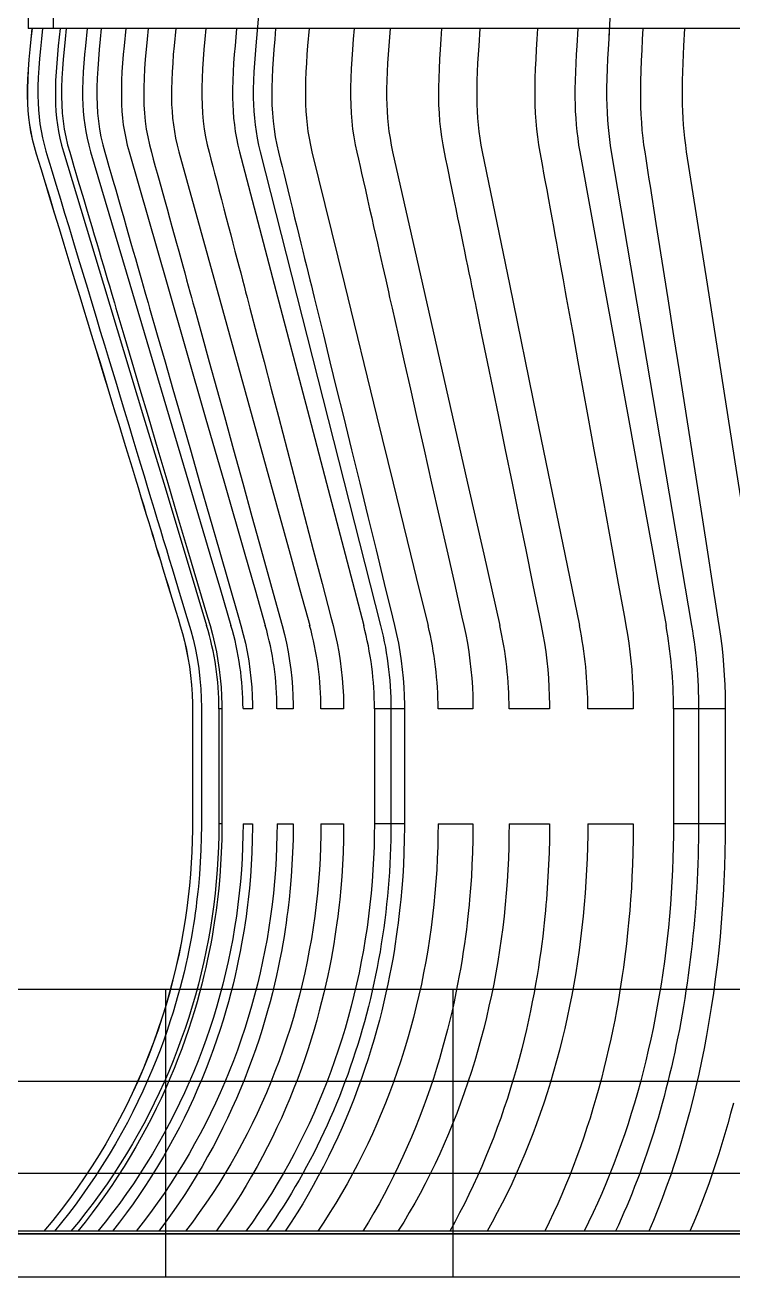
# Model space of a CAD drawing. Extents: x 665703 to 1047784, y -160603 to 92239.
# Drawn here: x 788645 to 791108, y 29515 to 33868 of the extents above; entities that cross this region are included whole.
import ezdxf

# ---------------------------------------------------------------- set-up
doc = ezdxf.new("R2010")
doc.units = 0
doc.header["$LTSCALE"] = 800
doc.layers.get('0').update_dxf_attribs({"linetype": 'CONTINUOUS'})
doc.layers.add('中粗', color=3, linetype='CONTINUOUS')
doc.layers.add('粗线', color=1, linetype='CONTINUOUS')

# ---------------------------------------------------------------- blocks, each defined once
blk = doc.blocks.new('ft')
at = {"color": 7, "linetype": 'Continuous'}
for p, q in [((-4487, 4250), (-4487, 4191)), ((-4400.8, 4250), (-4400.8, 4191)), ((-4400.8, 4250), (-4400.8, 4191)), ((-3730.8, 4191), (-4487, 4191)), ((-2492.8, 4191), (-3730.8, 4191)), ((-875.4, 4191), (-2492.8, 4191)), ((-3680, 3762.8), (-3261.3, 2115.7)), ((-3680, 3762.8), (-3261.3, 2115.7)), ((-2458.9, 3762.8), (-2179.1, 2115.7)), ((-2458.9, 3762.8), (-2179.1, 2115.7)), ((-3823.7, 1826), (-3823.7, 1426)), ((-3813.7, 1826), (-3823.7, 1826)), ((-3225.3, 1826), (-3282.8, 1826)), ((-3225.3, 1826), (-3225.3, 1426)), ((-3225.3, 1826), (-3225.3, 1426)), ((-3178.4, 1826), (-3225.3, 1826)), ((-2155.1, 1826), (-2242.2, 1826)), ((-2062, 1826), (-2155.1, 1826)), ((-2155.1, 1826), (-2155.1, 1426)), ((-2155.1, 1826), (-2155.1, 1426)), ((-3813.6, 1426), (-3823.7, 1426)), ((-3225.3, 1426), (-3282.8, 1426)), ((-3178.4, 1426), (-3225.3, 1426)), ((-2155.1, 1426), (-2242.2, 1426)), ((-2062, 1426), (-2155.1, 1426))]:
    blk.add_line(p, q, dxfattribs=at)
at = {"color": 7, "linetype": 'Continuous', "flags": 128}
for points in [[(-3685, 4250), (-3695.6, 4131), (-3698.1, 4101), (-3700.3, 4071), (-3702.2, 4040.9), (-3703.5, 4010.8), (-3704.2, 3980.6), (-3704.2, 3950.4), (-3703.6, 3926.9), (-3702.4, 3903.4), (-3700.5, 3879.9), (-3697.9, 3856.5), (-3694.6, 3832.8), (-3690.5, 3809.4), (-3685.6, 3785.9), (-3680, 3762.8)], [(-2462.2, 4250), (-2467.7, 4155.1), (-2469.7, 4119.8), (-2471.5, 4085.2), (-2473, 4051), (-2474, 4017.1), (-2474.7, 3983.5), (-2474.7, 3950.1), (-2474.2, 3924.4), (-2473.3, 3898.7), (-2471.8, 3872.9), (-2469.8, 3846.9), (-2467.7, 3826.3), (-2465.2, 3805.4), (-2462.3, 3784.3), (-2458.9, 3762.8)], [(-4474.2, 4191), (-4478, 4154.1), (-4481.7, 4118.1), (-4484.9, 4082.9), (-4487.6, 4048.5), (-4489.5, 4014.8), (-4490.5, 3981.7), (-4490.6, 3956.2), (-4489.9, 3930.9), (-4488.5, 3906), (-4486.3, 3881.3), (-4483.1, 3856.7), (-4479, 3832.2), (-4473.6, 3806.5), (-4467, 3780.8), (-4459.3, 3754.9), (-4451.5, 3729.3), (-4443.7, 3703.9), (-4428.7, 3654.7), (-4414, 3606.5), (-4396.8, 3550.2), (-4380, 3495.3), (-4363.6, 3441.6), (-4349.3, 3394.7), (-4335.3, 3348.7), (-4321.5, 3303.7), (-4308.1, 3259.6), (-4294.9, 3216.5), (-4282, 3174.2), (-4266.9, 3124.7), (-4252.1, 3076.5), (-4237.8, 3029.5), (-4223.8, 2983.7), (-4210.2, 2939.2), (-4197.2, 2896.7), (-4184.6, 2855.3), (-4172.3, 2815.1), (-4160.4, 2776.1), (-4148.6, 2737.5), (-4137.2, 2700.1), (-4126.1, 2663.8), (-4115.4, 2628.8), (-4105.1, 2594.9), (-4095.2, 2562.7), (-4085.8, 2531.7), (-4076.6, 2501.7), (-4067.8, 2472.9), (-4061, 2450.7), (-4054.5, 2429.2), (-4048.1, 2408.3), (-4042, 2388.2), (-4035.8, 2368.2), (-4027.5, 2340.7), (-4018.7, 2312), (-4009.5, 2281.9), (-4001, 2254.2), (-3992.3, 2225.5), (-3983.2, 2195.7), (-3973.8, 2164.9), (-3966.1, 2139.9), (-3958.3, 2114.3), (-3950.8, 2087.9), (-3943.8, 2060.7), (-3937.3, 2032), (-3931.6, 2002.5), (-3926.6, 1972.2), (-3922.5, 1941), (-3919.4, 1909.1), (-3917.2, 1876.4), (-3916.1, 1842.9), (-3915.9, 1803), (-3915.9, 1762.1), (-3915.9, 1720.4), (-3915.9, 1677.6), (-3915.9, 1634), (-3915.9, 1589.4), (-3915.9, 1553.7), (-3915.9, 1517.5), (-3915.9, 1480.6), (-3915.9, 1443.2), (-3916, 1405.2), (-3916.7, 1366.7), (-3918.1, 1328.7), (-3920.1, 1290.2), (-3922.9, 1251.1), (-3926.4, 1211.6), (-3930.7, 1171.7), (-3935.6, 1132), (-3941.4, 1091.8), (-3948, 1051.3), (-3955.5, 1010.4), (-3964, 968.3), (-3973.5, 925.8), (-3983.9, 883), (-3995.4, 839.9), (-4007.8, 796.5), (-4021.4, 752.8), (-4036, 708.9), (-4051.6, 664.9), (-4068.4, 620.8), (-4086.4, 576.5), (-4105.5, 532.2), (-4125.9, 487.7), (-4147, 444.1), (-4169.4, 400.4), (-4193, 356.8), (-4217.8, 313.3), (-4241, 274.6), (-4265.3, 236), (-4290.6, 197.6), (-4316.9, 159.3), (-4344.2, 121.3), (-4372.6, 83.6), (-4402.1, 46.1), (-4432.7, 9)], [(-4473.9, 4191), (-4477.8, 4154.1), (-4481.4, 4118.1), (-4484.7, 4082.9), (-4487.3, 4048.5), (-4489.2, 4014.8), (-4490.3, 3981.7), (-4490.3, 3956.2), (-4489.7, 3930.9), (-4488.3, 3906), (-4486, 3881.3), (-4482.9, 3856.7), (-4478.7, 3832.2), (-4473.3, 3806.5), (-4466.7, 3780.8), (-4459.1, 3754.9), (-4451.2, 3729.3), (-4443.5, 3703.9), (-4428.5, 3654.7), (-4413.7, 3606.5), (-4396.6, 3550.2), (-4379.8, 3495.3), (-4363.4, 3441.6), (-4349.1, 3394.7), (-4335, 3348.7), (-4321.3, 3303.7), (-4307.8, 3259.6), (-4294.6, 3216.5), (-4281.7, 3174.2), (-4266.6, 3124.7), (-4251.9, 3076.5), (-4237.5, 3029.5), (-4223.6, 2983.7), (-4210, 2939.2), (-4197, 2896.7), (-4184.4, 2855.3), (-4172.1, 2815.1), (-4160.2, 2776.1), (-4148.4, 2737.5), (-4137, 2700.1), (-4125.9, 2663.8), (-4115.2, 2628.8), (-4104.8, 2594.9), (-4095, 2562.7), (-4085.5, 2531.7), (-4076.4, 2501.7), (-4067.6, 2472.9), (-4060.8, 2450.7), (-4054.2, 2429.2), (-4047.9, 2408.3), (-4041.7, 2388.2), (-4035.6, 2368.2), (-4027.2, 2340.7), (-4018.4, 2312), (-4009.3, 2281.9), (-4000.8, 2254.2), (-3992, 2225.5), (-3982.9, 2195.7), (-3973.5, 2164.9), (-3965.9, 2139.9), (-3958.1, 2114.3), (-3950.5, 2087.9), (-3943.6, 2060.7), (-3937.1, 2032), (-3931.4, 2002.5), (-3926.4, 1972.2), (-3922.3, 1941), (-3919.1, 1909.1), (-3917, 1876.4), (-3915.8, 1842.9), (-3915.7, 1803), (-3915.7, 1762.1), (-3915.7, 1720.4), (-3915.7, 1677.6), (-3915.7, 1634), (-3915.7, 1589.4), (-3915.7, 1553.7), (-3915.7, 1517.5), (-3915.7, 1480.6), (-3915.7, 1443.2), (-3915.8, 1405.2), (-3916.5, 1366.7), (-3917.8, 1328.7), (-3919.9, 1290.2), (-3922.6, 1251.1), (-3926.1, 1211.6), (-3930.4, 1171.7), (-3935.4, 1132), (-3941.2, 1091.8), (-3947.8, 1051.3), (-3955.3, 1010.4), (-3963.8, 968.3), (-3973.3, 925.8), (-3983.7, 883), (-3995.1, 839.9), (-4007.6, 796.5), (-4021.1, 752.8), (-4035.7, 708.9), (-4051.4, 664.9), (-4068.2, 620.8), (-4086.2, 576.5), (-4105.3, 532.2), (-4125.6, 487.7), (-4146.8, 444.1), (-4169.2, 400.4), (-4192.7, 356.8), (-4217.6, 313.3), (-4240.8, 274.6), (-4265, 236), (-4290.3, 197.6), (-4316.6, 159.3), (-4344, 121.3), (-4372.4, 83.6), (-4401.9, 46.1), (-4432.4, 9)], [(-4437.5, 4191), (-4441.2, 4155.5), (-4444.6, 4120.8), (-4447.8, 4086.9), (-4450.4, 4053.7), (-4452.4, 4021.1), (-4453.5, 3989.1), (-4453.7, 3957.6), (-4453.2, 3932.6), (-4451.8, 3907.9), (-4449.7, 3883.5), (-4446.7, 3859.1), (-4442.7, 3834.9), (-4437.8, 3810.6), (-4432.2, 3787.7), (-4425.7, 3764.7), (-4418.8, 3741.8), (-4411.9, 3719), (-4405.1, 3696.4), (-4390, 3646.6), (-4375.2, 3597.6), (-4360.6, 3549.5), (-4346.4, 3502.3), (-4329.7, 3447.1), (-4313.3, 3393), (-4297.3, 3340.1), (-4281.6, 3288.2), (-4266.3, 3237.4), (-4251.2, 3187.7), (-4236.5, 3139), (-4222.1, 3091.4), (-4208, 3044.7), (-4194.2, 2999.1), (-4180.7, 2954.4), (-4167.4, 2910.7), (-4152.2, 2860.4), (-4137.4, 2811.5), (-4123, 2763.8), (-4109, 2717.5), (-4096.4, 2675.8), (-4084.1, 2635.1), (-4072.1, 2595.6), (-4060.5, 2557.1), (-4049.2, 2519.7), (-4038.2, 2483.4), (-4027.5, 2448.2), (-4017.2, 2414), (-4006.7, 2379.4), (-3996.6, 2345.9), (-3986.8, 2313.6), (-3977.3, 2282.2), (-3967.9, 2251), (-3958.5, 2220), (-3949.2, 2189.2), (-3939.9, 2158.6), (-3930.7, 2128.1), (-3921.8, 2097.8), (-3913.8, 2067.4), (-3906.8, 2037.1), (-3899.9, 2001.3), (-3894.2, 1965.6), (-3889.9, 1930), (-3886.9, 1894.7), (-3885.2, 1862.2), (-3884.5, 1829.9), (-3884.5, 1797.8), (-3884.5, 1766.1), (-3884.5, 1734.6), (-3884.5, 1703.4), (-3884.5, 1672.5), (-3884.5, 1616.5), (-3884.5, 1560.9), (-3884.5, 1505.2), (-3884.5, 1462.6), (-3884.5, 1420), (-3885, 1377.4), (-3886.4, 1334.8), (-3888.5, 1292.3), (-3891.5, 1249.8), (-3895.3, 1207.4), (-3897.1, 1189.7), (-3899.1, 1172.1), (-3901.2, 1154.4), (-3903.5, 1135.8), (-3906.2, 1116.2), (-3909.2, 1095.7), (-3912.3, 1075.5), (-3915.8, 1054.4), (-3919.6, 1032.4), (-3923.9, 1009.7), (-3928.5, 986.1), (-3933.6, 961.7), (-3939.1, 936.4), (-3945.2, 910.4), (-3951.7, 883.6), (-3958.9, 856), (-3966.5, 828.2), (-3974.7, 799.6), (-3983.5, 770.3), (-3993, 740.4), (-4004, 707.3), (-4015.9, 673.4), (-4028.7, 638.8), (-4042.4, 603.5), (-4057.2, 567.5), (-4072.9, 530.8), (-4088.8, 495.7), (-4105.6, 460.1), (-4123.5, 424), (-4142.4, 387.4), (-4162.5, 350.5), (-4183.7, 313.1), (-4206.1, 275.5), (-4229.7, 237.5), (-4254.5, 199.3), (-4280.6, 160.9), (-4302.1, 130.6), (-4324.4, 100.2), (-4347.5, 69.8), (-4371.5, 39.4), (-4396.4, 9)], [(-4376.7, 4191), (-4382.9, 4131), (-4385.7, 4101), (-4388.3, 4071), (-4390.5, 4040.9), (-4392, 4010.8), (-4392.9, 3980.6), (-4392.8, 3950.4), (-4392.1, 3926.9), (-4390.7, 3903.4), (-4388.6, 3879.9), (-4385.6, 3856.5), (-4381.7, 3832.8), (-4377, 3809.4), (-4371.3, 3785.9), (-4364.8, 3762.8)], [(-4355.5, 4191), (-4359.2, 4154.2), (-4362.7, 4118.6), (-4365.8, 4084.1), (-4368.3, 4050.5), (-4370.2, 4017.9), (-4371.3, 3986.1), (-4371.4, 3955), (-4370.5, 3925.8), (-4368.7, 3897.3), (-4365.8, 3869.2), (-4361.8, 3841.5), (-4356.6, 3814.1), (-4350.1, 3787), (-4343, 3761.6), (-4335.6, 3736.5), (-4328.3, 3711.8), (-4321.1, 3687.7), (-4314.1, 3664), (-4303.9, 3629.7), (-4294, 3596.3), (-4284.4, 3564), (-4275.2, 3532.7), (-4266.2, 3502.4), (-4257.5, 3473.1), (-4249.1, 3444.7), (-4240.9, 3417.3), (-4233.1, 3390.9), (-4225.6, 3365.5), (-4218.3, 3341), (-4211.3, 3317.4), (-4205, 3296.1), (-4198.9, 3275.6), (-4193.1, 3256), (-4187.5, 3237.1), (-4182.1, 3218.9), (-4154.5, 3125.9), (-4126.7, 3032), (-4098.6, 2937.3), (-4070.3, 2841.7), (-4036.1, 2726.5), (-4001.8, 2610.6), (-3967.4, 2494.5), (-3932.9, 2378.3), (-3898.3, 2261.7), (-3863.6, 2144.7), (-3854.8, 2114.7), (-3846.4, 2084.5), (-3839, 2054.1), (-3832.6, 2023.5), (-3827, 1992.7), (-3822.5, 1962.2), (-3818.9, 1931.7), (-3816.2, 1901), (-3814.4, 1870.3), (-3813.6, 1839), (-3813.5, 1807.6), (-3813.5, 1776.2), (-3813.5, 1744.8), (-3813.5, 1713.5), (-3813.5, 1682.1), (-3813.5, 1650.8), (-3813.5, 1602.4), (-3813.5, 1554.7), (-3813.5, 1507.7), (-3813.5, 1461.4), (-3813.5, 1415.7), (-3814.1, 1370.8), (-3815.7, 1326.5), (-3818, 1283), (-3820.9, 1242.3), (-3824.5, 1202.3), (-3828.8, 1163), (-3831.1, 1144.1), (-3833.7, 1124.1), (-3836.6, 1103), (-3839.9, 1080.9), (-3843.6, 1057.7), (-3847.7, 1033.5), (-3852.3, 1008.2), (-3857.4, 982), (-3863, 954.7), (-3869.2, 926.5), (-3875.9, 897.8), (-3883.2, 868.2), (-3891.2, 837.7), (-3899.9, 806.2), (-3909, 775.1), (-3918.9, 743.2), (-3929.5, 710.5), (-3940.9, 677.1), (-3953.2, 642.9), (-3966.4, 608.1), (-3979.8, 574.6), (-3994, 540.6), (-4009, 506), (-4025.1, 470.9), (-4042.1, 435.3), (-4058.5, 402.6), (-4075.7, 369.5), (-4093.8, 336.1), (-4112.8, 302.4), (-4132.8, 268.5), (-4153.7, 234.3), (-4175.6, 200), (-4196.6, 168.3), (-4218.5, 136.5), (-4241.3, 104.7), (-4265, 72.8), (-4289.6, 40.9), (-4315.2, 9)], [(-4282.1, 4191), (-4288.1, 4131), (-4291, 4101), (-4293.5, 4071), (-4295.6, 4040.9), (-4297.1, 4010.8), (-4297.9, 3980.6), (-4297.9, 3950.4), (-4297.2, 3926.9), (-4295.8, 3903.4), (-4293.7, 3879.9), (-4290.8, 3856.5), (-4287, 3832.8), (-4282.4, 3809.4), (-4276.8, 3785.9), (-4270.4, 3762.8)], [(-4233.1, 4191), (-4236.7, 4154.2), (-4240.1, 4118.6), (-4243.1, 4084.1), (-4245.6, 4050.5), (-4247.4, 4017.9), (-4248.4, 3986.1), (-4248.5, 3955), (-4247.7, 3925.8), (-4246, 3897.3), (-4243.1, 3869.2), (-4239.2, 3841.5), (-4234.2, 3814.1), (-4227.9, 3787), (-4221, 3761.6), (-4213.8, 3736.5), (-4206.7, 3711.8), (-4199.7, 3687.7), (-4192.9, 3664), (-4183, 3629.7), (-4173.5, 3596.3), (-4164.2, 3564), (-4155.1, 3532.7), (-4146.4, 3502.4), (-4138, 3473.1), (-4129.8, 3444.7), (-4121.9, 3417.3), (-4114.3, 3390.9), (-4107, 3365.5), (-4100, 3341), (-4093.2, 3317.4), (-4087.1, 3296.1), (-4081.2, 3275.6), (-4075.5, 3256), (-4070.1, 3237.1), (-4064.8, 3218.9), (-4038.1, 3125.9), (-4011.1, 3032), (-3983.8, 2937.3), (-3956.3, 2841.7), (-3923.1, 2726.5), (-3889.8, 2610.6), (-3856.4, 2494.5), (-3822.9, 2378.3), (-3789.4, 2261.7), (-3755.7, 2144.7), (-3747.1, 2114.7), (-3739, 2084.5), (-3731.8, 2054.1), (-3725.5, 2023.5), (-3720.2, 1992.7), (-3715.8, 1962.2), (-3712.3, 1931.7), (-3709.7, 1901), (-3707.9, 1870.3), (-3707.1, 1839), (-3707.1, 1826), (-3739.9, 1826)], [(-4147.9, 4191), (-4153.8, 4131), (-4156.5, 4101), (-4159, 4071), (-4161, 4040.9), (-4162.5, 4010.8), (-4163.3, 3980.6), (-4163.3, 3950.4), (-4162.6, 3926.9), (-4161.2, 3903.4), (-4159.2, 3879.9), (-4156.4, 3856.5), (-4152.7, 3832.8), (-4148.2, 3809.4), (-4142.8, 3785.9), (-4136.6, 3762.8)], [(-4070.5, 4191), (-4074, 4154.2), (-4077.2, 4118.6), (-4080.1, 4084.1), (-4082.5, 4050.5), (-4084.3, 4017.9), (-4085.2, 3986.1), (-4085.3, 3955), (-4084.6, 3925.8), (-4082.9, 3897.3), (-4080.2, 3869.2), (-4076.4, 3841.5), (-4071.5, 3814.1), (-4065.6, 3787), (-4058.9, 3761.6), (-4052, 3736.5), (-4045.2, 3711.8), (-4038.5, 3687.7), (-4031.9, 3664), (-4022.5, 3629.7), (-4013.2, 3596.3), (-4004.3, 3564), (-3995.7, 3532.7), (-3987.3, 3502.4), (-3979.2, 3473.1), (-3971.3, 3444.7), (-3963.8, 3417.3), (-3956.5, 3390.9), (-3949.5, 3365.5), (-3942.7, 3341), (-3936.2, 3317.4), (-3930.3, 3296.1), (-3924.6, 3275.6), (-3919.2, 3256), (-3914, 3237.1), (-3908.9, 3218.9), (-3883.2, 3125.9), (-3857.3, 3032), (-3831.1, 2937.3), (-3804.7, 2841.7), (-3772.9, 2726.5), (-3740.8, 2610.6), (-3708.8, 2494.5), (-3676.7, 2378.3), (-3644.5, 2261.7), (-3612.1, 2144.7), (-3603.8, 2114.7), (-3596.1, 2084.5), (-3589.2, 2054.1), (-3583.2, 2023.5), (-3578, 1992.7), (-3573.8, 1962.2), (-3570.4, 1931.7), (-3567.9, 1901), (-3566.2, 1870.3), (-3565.4, 1839), (-3565.4, 1826), (-3621.6, 1826)], [(-3974.1, 4191), (-3979.7, 4131), (-3982.4, 4101), (-3984.7, 4071), (-3986.7, 4040.9), (-3988.1, 4010.8), (-3988.9, 3980.6), (-3988.9, 3950.4), (-3988.2, 3926.9), (-3986.9, 3903.4), (-3984.9, 3879.9), (-3982.3, 3856.5), (-3978.7, 3832.8), (-3974.4, 3809.4), (-3969.2, 3785.9), (-3963.3, 3762.8)], [(-3869.3, 4191), (-3872.6, 4154.2), (-3875.7, 4118.6), (-3878.4, 4084.1), (-3880.7, 4050.5), (-3882.3, 4017.9), (-3883.2, 3986.1), (-3883.3, 3955), (-3882.6, 3925.8), (-3881, 3897.3), (-3878.4, 3869.2), (-3874.8, 3841.5), (-3870.2, 3814.1), (-3864.6, 3787), (-3858.2, 3761.6), (-3851.7, 3736.5), (-3845.2, 3711.8), (-3838.9, 3687.7), (-3832.7, 3664), (-3823.7, 3629.7), (-3814.9, 3596.3), (-3806.4, 3564), (-3798.2, 3532.7), (-3790.3, 3502.4), (-3782.6, 3473.1), (-3775.2, 3444.7), (-3768, 3417.3), (-3761.1, 3390.9), (-3754.4, 3365.5), (-3748, 3341), (-3741.8, 3317.4), (-3736.2, 3296.1), (-3730.8, 3275.6), (-3725.7, 3256), (-3720.7, 3237.1), (-3715.9, 3218.9), (-3691.5, 3125.9), (-3666.9, 3032), (-3642.1, 2937.3), (-3617, 2841.7), (-3586.8, 2726.5), (-3556.4, 2610.6), (-3526, 2494.5), (-3495.5, 2378.3), (-3464.9, 2261.7), (-3434.2, 2144.7), (-3426.4, 2114.7), (-3419, 2084.5), (-3412.5, 2054.1), (-3406.8, 2023.5), (-3401.9, 1992.7), (-3397.9, 1962.2), (-3394.7, 1931.7), (-3392.3, 1901), (-3390.7, 1870.3), (-3389.9, 1839), (-3389.9, 1826), (-3468.8, 1826)], [(-3762.4, 4191), (-3767.7, 4131), (-3770.2, 4101), (-3772.5, 4071), (-3774.3, 4040.9), (-3775.7, 4010.8), (-3776.4, 3980.6), (-3776.4, 3950.4), (-3775.8, 3926.9), (-3774.5, 3903.4), (-3772.7, 3879.9), (-3770.1, 3856.5), (-3766.8, 3832.8), (-3762.7, 3809.4), (-3757.8, 3785.9), (-3752.1, 3762.8)], [(-3626.7, 4191), (-3629.8, 4154.2), (-3632.7, 4118.6), (-3635.2, 4084.1), (-3637.4, 4050.5), (-3638.9, 4017.9), (-3639.8, 3986.1), (-3639.9, 3955), (-3639.2, 3925.8), (-3637.7, 3897.3), (-3635.3, 3869.2), (-3631.9, 3841.5), (-3627.6, 3814.1), (-3622.3, 3787), (-3616.4, 3761.6), (-3610.2, 3736.5), (-3604.2, 3711.8), (-3598.3, 3687.7), (-3592.5, 3664), (-3584, 3629.7), (-3575.9, 3596.3), (-3567.9, 3564), (-3560.3, 3532.7), (-3552.8, 3502.4), (-3545.6, 3473.1), (-3538.7, 3444.7), (-3531.9, 3417.3), (-3525.5, 3390.9), (-3519.2, 3365.5), (-3513.2, 3341), (-3507.4, 3317.4), (-3502.2, 3296.1), (-3497.2, 3275.6), (-3492.4, 3256), (-3487.7, 3237.1), (-3483.3, 3218.9), (-3460.4, 3125.9), (-3437.4, 3032), (-3414.2, 2937.3), (-3390.7, 2841.7), (-3362.5, 2726.5), (-3334, 2610.6), (-3305.6, 2494.5), (-3277, 2378.3), (-3248.4, 2261.7), (-3219.7, 2144.7), (-3212.4, 2114.7), (-3205.5, 2084.5), (-3199.4, 2054.1), (-3194, 2023.5), (-3189.4, 1992.7), (-3185.7, 1962.2), (-3182.7, 1931.7), (-3180.5, 1901), (-3179, 1870.3), (-3178.3, 1839), (-3178.2, 1807.6), (-3178.2, 1776.2), (-3178.2, 1744.8), (-3178.2, 1713.5), (-3178.2, 1682.1), (-3178.2, 1650.8), (-3178.2, 1602.4), (-3178.2, 1554.7), (-3178.2, 1507.7), (-3178.2, 1461.4), (-3178.2, 1415.7), (-3178.8, 1370.8), (-3180, 1326.5), (-3182, 1283), (-3184.4, 1242.3), (-3187.4, 1202.3), (-3190.9, 1163), (-3192.8, 1144.1), (-3194.9, 1124.1), (-3197.4, 1103), (-3200.1, 1080.9), (-3203.1, 1057.7), (-3206.6, 1033.5), (-3210.3, 1008.2), (-3214.6, 982), (-3219.2, 954.7), (-3224.3, 926.5), (-3229.9, 897.8), (-3235.9, 868.2), (-3242.5, 837.7), (-3249.7, 806.2), (-3257.3, 775.1), (-3265.4, 743.2), (-3274.2, 710.5), (-3283.7, 677.1), (-3293.9, 642.9), (-3304.8, 608.1), (-3315.8, 574.6), (-3327.6, 540.6), (-3340.1, 506), (-3353.3, 470.9), (-3367.4, 435.3), (-3380.9, 402.6), (-3395.2, 369.5), (-3410.2, 336.1), (-3425.9, 302.4), (-3442.4, 268.5), (-3459.8, 234.3), (-3477.9, 200), (-3495.3, 168.3), (-3513.4, 136.5), (-3532.2, 104.7), (-3551.8, 72.8), (-3572.2, 40.9), (-3593.4, 9)], [(-3510, 4191), (-3515, 4131), (-3517.4, 4101), (-3519.4, 4071), (-3521.2, 4040.9), (-3522.4, 4010.8), (-3523.1, 3980.6), (-3523.1, 3950.4), (-3522.5, 3926.9), (-3521.4, 3903.4), (-3519.6, 3879.9), (-3517.3, 3856.5), (-3514.1, 3832.8), (-3510.3, 3809.4), (-3505.7, 3785.9), (-3500.4, 3762.8)], [(-3353.7, 4191), (-3356.5, 4154.2), (-3359.2, 4118.6), (-3361.5, 4084.1), (-3363.5, 4050.5), (-3364.9, 4017.9), (-3365.7, 3986.1), (-3365.8, 3955), (-3365.2, 3925.8), (-3363.8, 3897.3), (-3361.6, 3869.2), (-3358.5, 3841.5), (-3354.5, 3814.1), (-3349.6, 3787), (-3344.1, 3761.6), (-3338.5, 3736.5), (-3332.9, 3711.8), (-3327.4, 3687.7), (-3322.1, 3664), (-3314.3, 3629.7), (-3306.7, 3596.3), (-3299.4, 3564), (-3292.3, 3532.7), (-3285.5, 3502.4), (-3278.8, 3473.1), (-3272.4, 3444.7), (-3266.2, 3417.3), (-3260.2, 3390.9), (-3254.5, 3365.5), (-3248.9, 3341), (-3243.6, 3317.4), (-3238.8, 3296.1), (-3234.1, 3275.6), (-3229.7, 3256), (-3225.4, 3237.1), (-3221.3, 3218.9), (-3200.2, 3125.9), (-3179, 3032), (-3157.6, 2937.3), (-3135.9, 2841.7), (-3109.8, 2726.5), (-3083.6, 2610.6), (-3057.3, 2494.5), (-3031, 2378.3), (-3004.6, 2261.7), (-2978.2, 2144.7), (-2971.4, 2114.7), (-2965, 2084.5), (-2959.4, 2054.1), (-2954.4, 2023.5), (-2950.2, 1992.7), (-2946.8, 1962.2), (-2944, 1931.7), (-2941.9, 1901), (-2940.6, 1870.3), (-2939.9, 1839), (-2939.9, 1826), (-3061.4, 1826)], [(-3228.3, 4191), (-3232.9, 4131), (-3235, 4101), (-3237, 4071), (-3238.6, 4040.9), (-3239.7, 4010.8), (-3240.4, 3980.6), (-3240.3, 3950.4), (-3239.8, 3926.9), (-3238.7, 3903.4), (-3237.1, 3879.9), (-3234.9, 3856.5), (-3232.1, 3832.8), (-3228.5, 3809.4), (-3224.3, 3785.9), (-3219.5, 3762.8)], [(-3048.8, 4191), (-3051.4, 4154.2), (-3053.8, 4118.6), (-3055.9, 4084.1), (-3057.7, 4050.5), (-3059, 4017.9), (-3059.7, 3986.1), (-3059.8, 3955), (-3059.2, 3925.8), (-3058, 3897.3), (-3055.9, 3869.2), (-3053.1, 3841.5), (-3049.5, 3814.1), (-3045.1, 3787), (-3040.1, 3761.6), (-3035, 3736.5), (-3029.9, 3711.8), (-3025, 3687.7), (-3020.1, 3664), (-3013.1, 3629.7), (-3006.2, 3596.3), (-2999.6, 3564), (-2993.2, 3532.7), (-2987, 3502.4), (-2980.9, 3473.1), (-2975.1, 3444.7), (-2969.5, 3417.3), (-2964.1, 3390.9), (-2958.9, 3365.5), (-2953.8, 3341), (-2949, 3317.4), (-2944.6, 3296.1), (-2940.4, 3275.6), (-2936.4, 3256), (-2932.5, 3237.1), (-2928.8, 3218.9), (-2909.7, 3125.9), (-2890.4, 3032), (-2871, 2937.3), (-2851.4, 2841.7), (-2827.7, 2726.5), (-2803.9, 2610.6), (-2780.1, 2494.5), (-2756.3, 2378.3), (-2732.4, 2261.7), (-2708.3, 2144.7), (-2702.2, 2114.7), (-2696.4, 2084.5), (-2691.3, 2054.1), (-2686.8, 2023.5), (-2683, 1992.7), (-2679.9, 1962.2), (-2677.4, 1931.7), (-2675.5, 1901), (-2674.3, 1870.3), (-2673.7, 1839), (-2673.6, 1826), (-2814.3, 1826)], [(-2915.7, 4191), (-2919.9, 4131), (-2921.8, 4101), (-2923.6, 4071), (-2925, 4040.9), (-2926.1, 4010.8), (-2926.6, 3980.6), (-2926.6, 3950.4), (-2926.1, 3926.9), (-2925.2, 3903.4), (-2923.7, 3879.9), (-2921.7, 3856.5), (-2919.1, 3832.8), (-2915.9, 3809.4), (-2912.1, 3785.9), (-2907.7, 3762.8)], [(-2715, 4191), (-2717.3, 4154.2), (-2719.4, 4118.6), (-2721.3, 4084.1), (-2722.9, 4050.5), (-2724.1, 4017.9), (-2724.7, 3986.1), (-2724.8, 3955), (-2724.3, 3925.8), (-2723.1, 3897.3), (-2721.4, 3869.2), (-2718.9, 3841.5), (-2715.7, 3814.1), (-2711.7, 3787), (-2707.3, 3761.6), (-2702.8, 3736.5), (-2698.3, 3711.8), (-2693.9, 3687.7), (-2689.6, 3664), (-2683.3, 3629.7), (-2677.3, 3596.3), (-2671.4, 3564), (-2665.7, 3532.7), (-2660.1, 3502.4), (-2654.8, 3473.1), (-2649.6, 3444.7), (-2644.7, 3417.3), (-2639.8, 3390.9), (-2635.2, 3365.5), (-2630.7, 3341), (-2626.5, 3317.4), (-2622.6, 3296.1), (-2618.8, 3275.6), (-2615.3, 3256), (-2611.8, 3237.1), (-2608.5, 3218.9), (-2591.6, 3125.9), (-2574.5, 3032), (-2557.2, 2937.3), (-2539.8, 2841.7), (-2518.8, 2726.5), (-2497.7, 2610.6), (-2476.6, 2494.5), (-2455.4, 2378.3), (-2434.2, 2261.7), (-2412.9, 2144.7), (-2407.4, 2114.7), (-2402.3, 2084.5), (-2397.8, 2054.1), (-2393.8, 2023.5), (-2390.4, 1992.7), (-2387.6, 1962.2), (-2385.4, 1931.7), (-2383.7, 1901), (-2382.6, 1870.3), (-2382.1, 1839), (-2382.1, 1826), (-2540.4, 1826)], [(-2575.3, 4191), (-2579, 4131), (-2580.7, 4101), (-2582.3, 4071), (-2583.6, 4040.9), (-2584.5, 4010.8), (-2585, 3980.6), (-2585, 3950.4), (-2584.6, 3926.9), (-2583.7, 3903.4), (-2582.4, 3879.9), (-2580.7, 3856.5), (-2578.4, 3832.8), (-2575.5, 3809.4), (-2572.2, 3785.9), (-2568.3, 3762.8)], [(-2465.6, 4191), (-2467.7, 4155.1), (-2469.7, 4119.8), (-2471.5, 4085.2), (-2473, 4051), (-2474, 4017.1), (-2474.7, 3983.5), (-2474.7, 3950.1), (-2474.2, 3924.4), (-2473.3, 3898.7), (-2471.8, 3872.9), (-2469.8, 3846.9), (-2467.7, 3826.3), (-2465.2, 3805.4), (-2462.3, 3784.3), (-2458.9, 3762.8)], [(-2348.8, 4191), (-2350.9, 4153.2), (-2352.8, 4116.1), (-2354.5, 4079.6), (-2355.9, 4043.7), (-2356.8, 4008.2), (-2357.3, 3973.1), (-2357.2, 3945.8), (-2356.6, 3918.7), (-2355.6, 3891.6), (-2354, 3864.6), (-2351.8, 3837.5), (-2349, 3810.2), (-2346, 3786.6), (-2342.4, 3762.7), (-2338.7, 3738.7), (-2334.9, 3714.8), (-2331.2, 3690.9), (-2327.4, 3667.1), (-2323.7, 3643.3), (-2303.2, 3512.9), (-2282.7, 3381.7), (-2262.2, 3251.5), (-2242, 3122.2), (-2221.8, 2993.6), (-2195, 2822.9), (-2168.3, 2652.7), (-2141.6, 2482.3), (-2123.9, 2369.7), (-2106.2, 2256.7), (-2101.6, 2227), (-2096.9, 2197.3), (-2092.3, 2167.6), (-2087.6, 2137.8), (-2082.9, 2108), (-2078.7, 2078), (-2074.5, 2044.5), (-2071, 2010.8), (-2068, 1976.9), (-2065.6, 1942.8), (-2063.9, 1908.5), (-2062.7, 1874.8), (-2062.2, 1841), (-2062.1, 1807.2), (-2062.1, 1773.4), (-2062.1, 1531.9), (-2062.1, 1480.7), (-2062.1, 1429.4), (-2062.4, 1378.2), (-2063.3, 1327), (-2064.7, 1275.9), (-2066.8, 1224.8), (-2069.4, 1176.7), (-2072.5, 1128.8), (-2076.1, 1081), (-2080.2, 1033.4), (-2084.9, 985.9), (-2090.5, 935.9), (-2096.7, 886), (-2103.4, 836.5), (-2110.7, 787.3), (-2118.7, 738.5), (-2127.2, 690), (-2135.7, 644.7), (-2144.8, 599.8), (-2154.3, 555.3), (-2164.4, 511.2), (-2174.9, 467.6), (-2186.6, 421.8), (-2198.8, 376.6), (-2211.6, 332), (-2224.9, 287.9), (-2238.8, 244.5), (-2253.1, 201.7), (-2267.1, 161.9), (-2281.6, 122.7), (-2296.5, 84.2), (-2311.8, 46.3), (-2327.5, 9)], [(-2203.6, 4191), (-2206.8, 4131), (-2208.3, 4101), (-2209.6, 4071), (-2210.7, 4040.9), (-2211.5, 4010.8), (-2211.9, 3980.6), (-2211.9, 3950.4), (-2211.6, 3926.9), (-2210.8, 3903.4), (-2209.7, 3879.9), (-2208.2, 3856.5), (-2206.2, 3832.8), (-2203.8, 3809.4), (-2200.9, 3785.9), (-2197.6, 3762.8)], [(-4364.8, 3762.8), (-4225.3, 3301.6), (-4085.8, 2840.4), (-4016, 2609.9), (-3941.3, 2362.8), (-3903.9, 2239.3), (-3866.6, 2115.7), (-3866.6, 2115.7)], [(-4270.4, 3762.8), (-4133.7, 3301.6), (-3996.9, 2840.4), (-3928.5, 2609.9), (-3855.3, 2362.8), (-3818.6, 2239.3), (-3782, 2115.7), (-3782, 2115.7)], [(-4136.6, 3762.8), (-4003.8, 3301.6), (-3871.1, 2840.4), (-3804.7, 2609.9), (-3733.6, 2362.8), (-3698.1, 2239.3), (-3662.5, 2115.7), (-3662.5, 2115.7)], [(-3963.3, 3762.8), (-3835.8, 3301.6), (-3708.4, 2840.4), (-3644.6, 2609.9), (-3576.3, 2362.8), (-3542.2, 2239.3), (-3508, 2115.7), (-3508, 2115.7)], [(-3752.1, 3762.8), (-3631.2, 3301.6), (-3510.2, 2840.4), (-3449.7, 2609.9), (-3384.9, 2362.8), (-3352.5, 2239.3), (-3320.1, 2115.7), (-3320.1, 2115.7)], [(-3500.4, 3762.8), (-3387.3, 3301.6), (-3274.1, 2840.4), (-3217.5, 2609.9), (-3156.9, 2362.8), (-3126.6, 2239.3), (-3096.3, 2115.7), (-3096.3, 2115.7)], [(-3219.5, 3762.8), (-3115, 3301.6), (-3010.6, 2840.4), (-2958.4, 2609.9), (-2902.5, 2362.8), (-2874.5, 2239.3), (-2846.5, 2115.7), (-2846.5, 2115.7)], [(-2907.7, 3762.8), (-2813.1, 3301.6), (-2718.4, 2840.4), (-2671.1, 2609.9), (-2620.3, 2362.8), (-2595, 2239.3), (-2569.6, 2115.7), (-2569.6, 2115.7)], [(-2568.3, 3762.8), (-2484.2, 3301.6), (-2400.2, 2840.4), (-2358.2, 2609.9), (-2313.2, 2362.8), (-2290.7, 2239.3), (-2268.2, 2115.7), (-2268.2, 2115.7)], [(-2197.6, 3762.8), (-2125.2, 3301.6), (-2052.9, 2840.4), (-2016.7, 2609.9), (-1977.9, 2362.8), (-1958.5, 2239.3), (-1939.1, 2115.7), (-1939.1, 2115.7)], [(-3261.3, 2115.7), (-3256.7, 2096.9), (-3252.4, 2078), (-3248.4, 2059), (-3244.7, 2039.9), (-3241.3, 2020.7), (-3238.3, 2001.5), (-3235.6, 1982.2), (-3233.2, 1962.8), (-3231.1, 1943.3), (-3229.3, 1923.9), (-3227.8, 1904.3), (-3226.7, 1884.8), (-3225.9, 1865.2), (-3225.4, 1845.6), (-3225.3, 1826)], [(-3261.3, 2115.7), (-3256.7, 2096.9), (-3252.4, 2078), (-3248.4, 2059), (-3244.7, 2039.9), (-3241.3, 2020.7), (-3238.3, 2001.5), (-3235.6, 1982.2), (-3233.2, 1962.8), (-3231.1, 1943.3), (-3229.3, 1923.9), (-3227.8, 1904.3), (-3226.7, 1884.8), (-3225.9, 1865.2), (-3225.4, 1845.6), (-3225.3, 1826)], [(-2179.1, 2115.7), (-2176, 2096.9), (-2173.2, 2078), (-2170.5, 2059), (-2168, 2039.9), (-2165.8, 2020.7), (-2163.8, 2001.5), (-2161.9, 1982.2), (-2160.3, 1962.8), (-2158.9, 1943.3), (-2157.7, 1923.9), (-2156.8, 1904.3), (-2156, 1884.8), (-2155.5, 1865.2), (-2155.2, 1845.6), (-2155.1, 1826)], [(-2179.1, 2115.7), (-2176, 2096.9), (-2173.2, 2078), (-2170.5, 2059), (-2168, 2039.9), (-2165.8, 2020.7), (-2163.8, 2001.5), (-2161.9, 1982.2), (-2160.3, 1962.8), (-2158.9, 1943.3), (-2157.7, 1923.9), (-2156.8, 1904.3), (-2156, 1884.8), (-2155.5, 1865.2), (-2155.2, 1845.6), (-2155.1, 1826)], [(-3282.8, 1826), (-3282.8, 1626), (-3282.8, 1426)], [(-2242.2, 1826), (-2242.2, 1626), (-2242.2, 1426)], [(-3823.7, 1426), (-3824, 1385.8), (-3825.1, 1345.6), (-3827, 1305.4), (-3829.5, 1265.2), (-3832.8, 1225), (-3836.9, 1184.9), (-3841.6, 1145), (-3847.1, 1105.1), (-3853.3, 1065.4), (-3860.2, 1025.7), (-3867.9, 986.1), (-3876.2, 946.7), (-3885.3, 907.5), (-3895.1, 868.6), (-3905.6, 829.8), (-3916.8, 791.1), (-3928.7, 752.6), (-3941.3, 714.3), (-3954.6, 676.4), (-3968.6, 638.8), (-3983.2, 601.4), (-3998.6, 564.2), (-4014.6, 527.3), (-4031.3, 490.6), (-4048.7, 454.4), (-4066.7, 418.6), (-4085.3, 383), (-4104.6, 347.8), (-4124.6, 312.8), (-4145.2, 278.3), (-4167.1, 243.2), (-4189.6, 208.4), (-4212.7, 174.2), (-4236.5, 140.3), (-4261.1, 106.8), (-4286.3, 73.7), (-4312.2, 41.1), (-4338.6, 9)], [(-3739.9, 1426), (-3740.3, 1385.8), (-3741.4, 1345.6), (-3743.2, 1305.4), (-3745.7, 1265.2), (-3748.9, 1225), (-3752.9, 1184.9), (-3757.5, 1145), (-3762.9, 1105.1), (-3769, 1065.4), (-3775.8, 1025.7), (-3783.3, 986.1), (-3791.5, 946.7), (-3800.4, 907.5), (-3809.9, 868.6), (-3820.2, 829.8), (-3831.2, 791.1), (-3842.9, 752.6), (-3855.3, 714.3), (-3868.3, 676.4), (-3882, 638.8), (-3896.4, 601.4), (-3911.4, 564.2), (-3927.2, 527.3), (-3943.6, 490.6), (-3960.6, 454.4), (-3978.2, 418.6), (-3996.5, 383), (-4015.4, 347.8), (-4035, 312.8), (-4055.2, 278.3), (-4076.7, 243.2), (-4098.8, 208.4), (-4121.5, 174.2), (-4144.8, 140.3), (-4168.9, 106.8), (-4193.6, 73.7), (-4219, 41.1), (-4244.9, 9)], [(-3739.9, 1426), (-3707, 1426), (-3707, 1415.7), (-3707.7, 1370.8), (-3709.1, 1326.5), (-3711.4, 1283), (-3714.2, 1242.3), (-3717.7, 1202.3), (-3721.9, 1163), (-3724.1, 1144.1), (-3726.6, 1124.1), (-3729.5, 1103), (-3732.7, 1080.9), (-3736.2, 1057.7), (-3740.3, 1033.5), (-3744.7, 1008.2), (-3749.6, 982), (-3755.1, 954.7), (-3761.1, 926.5), (-3767.6, 897.8), (-3774.7, 868.2), (-3782.5, 837.7), (-3790.9, 806.2), (-3799.8, 775.1), (-3809.3, 743.2), (-3819.6, 710.5), (-3830.7, 677.1), (-3842.7, 642.9), (-3855.5, 608.1), (-3868.4, 574.6), (-3882.2, 540.6), (-3896.8, 506), (-3912.4, 470.9), (-3928.9, 435.3), (-3944.8, 402.6), (-3961.5, 369.5), (-3979.1, 336.1), (-3997.6, 302.4), (-4016.9, 268.5), (-4037.3, 234.3), (-4058.6, 200), (-4078.9, 168.3), (-4100.2, 136.5), (-4122.3, 104.7), (-4145.3, 72.8), (-4169.2, 40.9), (-4194, 9)], [(-3621.6, 1426), (-3622, 1385.8), (-3623, 1345.6), (-3624.8, 1305.4), (-3627.2, 1265.2), (-3630.4, 1225), (-3634.2, 1184.9), (-3638.7, 1145), (-3643.9, 1105.1), (-3649.8, 1065.4), (-3656.4, 1025.7), (-3663.7, 986.1), (-3671.7, 946.7), (-3680.3, 907.5), (-3689.6, 868.6), (-3699.6, 829.8), (-3710.3, 791.1), (-3721.6, 752.6), (-3733.7, 714.3), (-3746.3, 676.4), (-3759.6, 638.8), (-3773.5, 601.4), (-3788.2, 564.2), (-3803.5, 527.3), (-3819.4, 490.6), (-3835.9, 454.4), (-3853, 418.6), (-3870.7, 383), (-3889.1, 347.8), (-3908.2, 312.8), (-3927.8, 278.3), (-3948.6, 243.2), (-3970, 208.4), (-3992.1, 174.2), (-4014.8, 140.3), (-4038.2, 106.8), (-4062.2, 73.7), (-4086.8, 41.1), (-4112, 9)], [(-3621.6, 1426), (-3565.4, 1426), (-3565.4, 1415.7), (-3566, 1370.8), (-3567.4, 1326.5), (-3569.6, 1283), (-3572.3, 1242.3), (-3575.7, 1202.3), (-3579.6, 1163), (-3581.8, 1144.1), (-3584.2, 1124.1), (-3586.9, 1103), (-3590, 1080.9), (-3593.4, 1057.7), (-3597.3, 1033.5), (-3601.6, 1008.2), (-3606.3, 982), (-3611.5, 954.7), (-3617.3, 926.5), (-3623.5, 897.8), (-3630.4, 868.2), (-3637.8, 837.7), (-3645.9, 806.2), (-3654.4, 775.1), (-3663.6, 743.2), (-3673.5, 710.5), (-3684.2, 677.1), (-3695.6, 642.9), (-3707.9, 608.1), (-3720.4, 574.6), (-3733.6, 540.6), (-3747.6, 506), (-3762.6, 470.9), (-3778.5, 435.3), (-3793.7, 402.6), (-3809.7, 369.5), (-3826.6, 336.1), (-3844.3, 302.4), (-3863, 268.5), (-3882.5, 234.3), (-3902.9, 200), (-3922.5, 168.3), (-3942.9, 136.5), (-3964.1, 104.7), (-3986.2, 72.8), (-4009.1, 40.9), (-4033, 9)], [(-3468.8, 1426), (-3469.1, 1385.8), (-3470.1, 1345.6), (-3471.8, 1305.4), (-3474.1, 1265.2), (-3477.2, 1225), (-3480.8, 1184.9), (-3485.2, 1145), (-3490.2, 1105.1), (-3495.8, 1065.4), (-3502.2, 1025.7), (-3509.2, 986.1), (-3516.8, 946.7), (-3525.1, 907.5), (-3534.1, 868.6), (-3543.7, 829.8), (-3553.9, 791.1), (-3564.8, 752.6), (-3576.4, 714.3), (-3588.5, 676.4), (-3601.3, 638.8), (-3614.7, 601.4), (-3628.7, 564.2), (-3643.4, 527.3), (-3658.7, 490.6), (-3674.5, 454.4), (-3691, 418.6), (-3708, 383), (-3725.7, 347.8), (-3744, 312.8), (-3762.8, 278.3), (-3782.8, 243.2), (-3803.4, 208.4), (-3824.6, 174.2), (-3846.4, 140.3), (-3868.9, 106.8), (-3892, 73.7), (-3915.6, 41.1), (-3939.8, 9)], [(-3468.8, 1426), (-3389.9, 1426), (-3389.9, 1415.7), (-3390.5, 1370.8), (-3391.8, 1326.5), (-3393.9, 1283), (-3396.5, 1242.3), (-3399.6, 1202.3), (-3403.4, 1163), (-3405.4, 1144.1), (-3407.7, 1124.1), (-3410.3, 1103), (-3413.2, 1080.9), (-3416.5, 1057.7), (-3420.2, 1033.5), (-3424.2, 1008.2), (-3428.7, 982), (-3433.7, 954.7), (-3439.2, 926.5), (-3445.1, 897.8), (-3451.6, 868.2), (-3458.6, 837.7), (-3466.3, 806.2), (-3474.4, 775.1), (-3483.1, 743.2), (-3492.5, 710.5), (-3502.6, 677.1), (-3513.5, 642.9), (-3525.2, 608.1), (-3537, 574.6), (-3549.5, 540.6), (-3562.9, 506), (-3577, 470.9), (-3592.1, 435.3), (-3606.6, 402.6), (-3621.8, 369.5), (-3637.8, 336.1), (-3654.6, 302.4), (-3672.3, 268.5), (-3690.8, 234.3), (-3710.2, 200), (-3728.8, 168.3), (-3748.1, 136.5), (-3768.3, 104.7), (-3789.2, 72.8), (-3811, 40.9), (-3833.6, 9)], [(-3282.8, 1426), (-3283.1, 1385.8), (-3284.1, 1345.6), (-3285.7, 1305.4), (-3287.9, 1265.2), (-3290.8, 1225), (-3294.3, 1184.9), (-3298.4, 1145), (-3303.1, 1105.1), (-3308.5, 1065.4), (-3314.5, 1025.7), (-3321.2, 986.1), (-3328.4, 946.7), (-3336.3, 907.5), (-3344.8, 868.6), (-3353.9, 829.8), (-3363.6, 791.1), (-3374, 752.6), (-3385, 714.3), (-3396.5, 676.4), (-3408.6, 638.8), (-3421.3, 601.4), (-3434.7, 564.2), (-3448.6, 527.3), (-3463.1, 490.6), (-3478.2, 454.4), (-3493.8, 418.6), (-3510, 383), (-3526.7, 347.8), (-3544.1, 312.8), (-3562, 278.3), (-3581, 243.2), (-3600.5, 208.4), (-3620.7, 174.2), (-3641.3, 140.3), (-3662.7, 106.8), (-3684.6, 73.7), (-3707, 41.1), (-3730, 9)], [(-3225.3, 1426), (-3225.4, 1398), (-3225.9, 1370), (-3226.6, 1342), (-3227.7, 1314), (-3229, 1286), (-3230.6, 1258.1), (-3232.6, 1230.1), (-3234.8, 1202.2), (-3237.3, 1174.4), (-3240.2, 1146.6), (-3243.3, 1118.8), (-3246.7, 1091.1), (-3250.4, 1063.4), (-3254.4, 1035.8), (-3258.7, 1008.3), (-3263.3, 980.8), (-3268.2, 953.4), (-3273.3, 926.1), (-3278.8, 898.9), (-3284.6, 871.7), (-3290.6, 844.7), (-3296.9, 817.7), (-3303.5, 790.8), (-3310.4, 764.1), (-3317.6, 737.4), (-3325.1, 710.9), (-3332.8, 684.4), (-3340.9, 658.1), (-3349.2, 632), (-3357.8, 605.9), (-3366.6, 580), (-3375.8, 554.2), (-3385.2, 528.6), (-3394.8, 503.1), (-3404.8, 477.8), (-3415, 452.6), (-3425.5, 427.6), (-3436.3, 402.7), (-3447.3, 378), (-3458.5, 353.5), (-3470.1, 329.2), (-3481.9, 305), (-3493.9, 281), (-3506.2, 257.2), (-3518.8, 233.6), (-3531.6, 210.2), (-3544.7, 187), (-3558, 164), (-3571.5, 141.2), (-3585.3, 118.6), (-3599.3, 96.3), (-3613.6, 74.1), (-3628.1, 52.2), (-3642.8, 30.5), (-3657.8, 9)], [(-3225.3, 1426), (-3225.4, 1398), (-3225.9, 1370), (-3226.6, 1342), (-3227.7, 1314), (-3229, 1286), (-3230.6, 1258.1), (-3232.6, 1230.1), (-3234.8, 1202.2), (-3237.3, 1174.4), (-3240.2, 1146.6), (-3243.3, 1118.8), (-3246.7, 1091.1), (-3250.4, 1063.4), (-3254.4, 1035.8), (-3258.7, 1008.3), (-3263.3, 980.8), (-3268.2, 953.4), (-3273.3, 926.1), (-3278.8, 898.9), (-3284.6, 871.7), (-3290.6, 844.7), (-3296.9, 817.7), (-3303.5, 790.8), (-3310.4, 764.1), (-3317.6, 737.4), (-3325.1, 710.9), (-3332.8, 684.4), (-3340.9, 658.1), (-3349.2, 632), (-3357.8, 605.9), (-3366.6, 580), (-3375.8, 554.2), (-3385.2, 528.6), (-3394.8, 503.1), (-3404.8, 477.8), (-3415, 452.6), (-3425.5, 427.6), (-3436.3, 402.7), (-3447.3, 378), (-3458.5, 353.5), (-3470.1, 329.2), (-3481.9, 305), (-3493.9, 281), (-3506.2, 257.2), (-3518.8, 233.6), (-3531.6, 210.2), (-3544.7, 187), (-3558, 164), (-3571.5, 141.2), (-3585.3, 118.6), (-3599.3, 96.3), (-3613.6, 74.1), (-3628.1, 52.2), (-3642.8, 30.5), (-3657.8, 9)], [(-3061.4, 1426), (-3061.7, 1385.8), (-3062.5, 1345.6), (-3064, 1305.4), (-3066.1, 1265.2), (-3068.8, 1225), (-3072.1, 1184.9), (-3075.9, 1145), (-3080.4, 1105.1), (-3085.4, 1065.4), (-3091, 1025.7), (-3097.2, 986.1), (-3104.1, 946.7), (-3111.4, 907.5), (-3119.4, 868.6), (-3127.9, 829.8), (-3137, 791.1), (-3146.7, 752.6), (-3156.9, 714.3), (-3167.7, 676.4), (-3179.1, 638.8), (-3191, 601.4), (-3203.5, 564.2), (-3216.5, 527.3), (-3230.1, 490.6), (-3244.2, 454.4), (-3258.8, 418.6), (-3273.9, 383), (-3289.6, 347.8), (-3305.9, 312.8), (-3322.6, 278.3), (-3340.4, 243.2), (-3358.7, 208.4), (-3377.5, 174.2), (-3396.9, 140.3), (-3416.9, 106.8), (-3437.4, 73.7), (-3458.4, 41.1), (-3479.9, 9)], [(-3061.4, 1426), (-2939.9, 1426), (-2939.9, 1415.7), (-2940.4, 1370.8), (-2941.5, 1326.5), (-2943.3, 1283), (-2945.5, 1242.3), (-2948.3, 1202.3), (-2951.5, 1163), (-2953.3, 1144.1), (-2955.3, 1124.1), (-2957.5, 1103), (-2960, 1080.9), (-2962.8, 1057.7), (-2966, 1033.5), (-2969.5, 1008.2), (-2973.4, 982), (-2977.7, 954.7), (-2982.4, 926.5), (-2987.5, 897.8), (-2993.1, 868.2), (-2999.2, 837.7), (-3005.8, 806.2), (-3012.8, 775.1), (-3020.3, 743.2), (-3028.4, 710.5), (-3037.2, 677.1), (-3046.6, 642.9), (-3056.6, 608.1), (-3066.8, 574.6), (-3077.6, 540.6), (-3089.2, 506), (-3101.4, 470.9), (-3114.4, 435.3), (-3126.9, 402.6), (-3140, 369.5), (-3153.9, 336.1), (-3168.4, 302.4), (-3183.6, 268.5), (-3199.6, 234.3), (-3216.4, 200), (-3232.4, 168.3), (-3249.1, 136.5), (-3266.5, 104.7), (-3284.6, 72.8), (-3303.4, 40.9), (-3322.9, 9)], [(-2814.3, 1426), (-2814.6, 1385.8), (-2815.4, 1345.6), (-2816.7, 1305.4), (-2818.7, 1265.2), (-2821.1, 1225), (-2824.2, 1184.9), (-2827.7, 1145), (-2831.8, 1105.1), (-2836.5, 1065.4), (-2841.7, 1025.7), (-2847.4, 986.1), (-2853.7, 946.7), (-2860.5, 907.5), (-2867.8, 868.6), (-2875.7, 829.8), (-2884.1, 791.1), (-2893.1, 752.6), (-2902.5, 714.3), (-2912.5, 676.4), (-2923, 638.8), (-2933.9, 601.4), (-2945.5, 564.2), (-2957.5, 527.3), (-2970, 490.6), (-2983, 454.4), (-2996.5, 418.6), (-3010.5, 383), (-3025, 347.8), (-3040, 312.8), (-3055.5, 278.3), (-3071.9, 243.2), (-3088.8, 208.4), (-3106.2, 174.2), (-3124, 140.3), (-3142.5, 106.8), (-3161.4, 73.7), (-3180.8, 41.1), (-3200.7, 9)], [(-2814.3, 1426), (-2673.6, 1426), (-2673.6, 1415.7), (-2674.1, 1370.8), (-2675.1, 1326.5), (-2676.7, 1283), (-2678.8, 1242.3), (-2681.3, 1202.3), (-2684.2, 1163), (-2685.8, 1144.1), (-2687.6, 1124.1), (-2689.6, 1103), (-2691.9, 1080.9), (-2694.5, 1057.7), (-2697.3, 1033.5), (-2700.5, 1008.2), (-2704, 982), (-2707.9, 954.7), (-2712.2, 926.5), (-2716.8, 897.8), (-2721.9, 868.2), (-2727.4, 837.7), (-2733.4, 806.2), (-2739.7, 775.1), (-2746.6, 743.2), (-2753.9, 710.5), (-2761.8, 677.1), (-2770.4, 642.9), (-2779.5, 608.1), (-2788.7, 574.6), (-2798.5, 540.6), (-2809, 506), (-2820.1, 470.9), (-2831.9, 435.3), (-2843.2, 402.6), (-2855.1, 369.5), (-2867.6, 336.1), (-2880.8, 302.4), (-2894.6, 268.5), (-2909.1, 234.3), (-2924.3, 200), (-2938.8, 168.3), (-2954, 136.5), (-2969.8, 104.7), (-2986.2, 72.8), (-3003.2, 40.9), (-3020.9, 9)], [(-2540.4, 1426), (-2540.6, 1385.8), (-2541.3, 1345.6), (-2542.6, 1305.4), (-2544.3, 1265.2), (-2546.6, 1225), (-2549.3, 1184.9), (-2552.5, 1145), (-2556.3, 1105.1), (-2560.5, 1065.4), (-2565.2, 1025.7), (-2570.4, 986.1), (-2576.1, 946.7), (-2582.3, 907.5), (-2588.9, 868.6), (-2596.1, 829.8), (-2603.7, 791.1), (-2611.8, 752.6), (-2620.4, 714.3), (-2629.4, 676.4), (-2638.9, 638.8), (-2648.9, 601.4), (-2659.4, 564.2), (-2670.3, 527.3), (-2681.6, 490.6), (-2693.4, 454.4), (-2705.7, 418.6), (-2718.4, 383), (-2731.5, 347.8), (-2745.1, 312.8), (-2759.2, 278.3), (-2774, 243.2), (-2789.4, 208.4), (-2805.1, 174.2), (-2821.4, 140.3), (-2838.1, 106.8), (-2855.3, 73.7), (-2872.9, 41.1), (-2890.9, 9)], [(-2540.4, 1426), (-2382.1, 1426), (-2382.1, 1415.7), (-2382.5, 1370.8), (-2383.4, 1326.5), (-2384.8, 1283), (-2386.6, 1242.3), (-2388.8, 1202.3), (-2391.5, 1163), (-2392.9, 1144.1), (-2394.5, 1124.1), (-2396.3, 1103), (-2398.3, 1080.9), (-2400.6, 1057.7), (-2403.1, 1033.5), (-2405.9, 1008.2), (-2409, 982), (-2412.5, 954.7), (-2416.3, 926.5), (-2420.4, 897.8), (-2424.9, 868.2), (-2429.8, 837.7), (-2435.2, 806.2), (-2440.7, 775.1), (-2446.8, 743.2), (-2453.3, 710.5), (-2460.4, 677.1), (-2467.9, 642.9), (-2476, 608.1), (-2484.2, 574.6), (-2492.9, 540.6), (-2502.2, 506), (-2512, 470.9), (-2522.5, 435.3), (-2532.5, 402.6), (-2543.1, 369.5), (-2554.2, 336.1), (-2565.9, 302.4), (-2578.2, 268.5), (-2591.1, 234.3), (-2604.5, 200), (-2617.4, 168.3), (-2630.9, 136.5), (-2644.9, 104.7), (-2659.4, 72.8), (-2674.5, 40.9), (-2690.3, 9)], [(-2242.2, 1426), (-2242.4, 1385.8), (-2243.1, 1345.6), (-2244.2, 1305.4), (-2245.7, 1265.2), (-2247.7, 1225), (-2250.1, 1184.9), (-2253, 1145), (-2256.3, 1105.1), (-2260, 1065.4), (-2264.2, 1025.7), (-2268.9, 986.1), (-2273.9, 946.7), (-2279.4, 907.5), (-2285.3, 868.6), (-2291.6, 829.8), (-2298.4, 791.1), (-2305.6, 752.6), (-2313.3, 714.3), (-2321.3, 676.4), (-2329.7, 638.8), (-2338.6, 601.4), (-2347.9, 564.2), (-2357.5, 527.3), (-2367.7, 490.6), (-2378.1, 454.4), (-2389, 418.6), (-2400.3, 383), (-2412, 347.8), (-2424, 312.8), (-2436.5, 278.3), (-2449.7, 243.2), (-2463.3, 208.4), (-2477.3, 174.2), (-2491.7, 140.3), (-2506.6, 106.8), (-2521.9, 73.7), (-2537.5, 41.1), (-2553.5, 9)], [(-2155.1, 1426), (-2155.2, 1398), (-2155.5, 1370), (-2156, 1342), (-2156.6, 1314), (-2157.5, 1286), (-2158.6, 1258.1), (-2159.9, 1230.1), (-2161.4, 1202.2), (-2163.1, 1174.4), (-2165, 1146.6), (-2167.1, 1118.8), (-2169.4, 1091.1), (-2171.8, 1063.4), (-2174.5, 1035.8), (-2177.4, 1008.3), (-2180.5, 980.8), (-2183.7, 953.4), (-2187.2, 926.1), (-2190.8, 898.9), (-2194.7, 871.7), (-2198.7, 844.7), (-2202.9, 817.7), (-2207.4, 790.8), (-2212, 764.1), (-2216.8, 737.4), (-2221.8, 710.9), (-2226.9, 684.4), (-2232.3, 658.1), (-2237.8, 632), (-2243.6, 605.9), (-2249.5, 580), (-2255.6, 554.2), (-2261.9, 528.6), (-2268.4, 503.1), (-2275, 477.8), (-2281.8, 452.6), (-2288.8, 427.6), (-2296, 402.7), (-2303.4, 378), (-2310.9, 353.5), (-2318.6, 329.2), (-2326.5, 305), (-2334.6, 281), (-2342.8, 257.2), (-2351.2, 233.6), (-2359.7, 210.2), (-2368.5, 187), (-2377.4, 164), (-2386.4, 141.2), (-2395.6, 118.6), (-2405, 96.3), (-2414.5, 74.1), (-2424.2, 52.2), (-2434, 30.5), (-2444, 9)], [(-2155.1, 1426), (-2155.2, 1398), (-2155.5, 1370), (-2156, 1342), (-2156.6, 1314), (-2157.5, 1286), (-2158.6, 1258.1), (-2159.9, 1230.1), (-2161.4, 1202.2), (-2163.1, 1174.4), (-2165, 1146.6), (-2167.1, 1118.8), (-2169.4, 1091.1), (-2171.8, 1063.4), (-2174.5, 1035.8), (-2177.4, 1008.3), (-2180.5, 980.8), (-2183.7, 953.4), (-2187.2, 926.1), (-2190.8, 898.9), (-2194.7, 871.7), (-2198.7, 844.7), (-2202.9, 817.7), (-2207.4, 790.8), (-2212, 764.1), (-2216.8, 737.4), (-2221.8, 710.9), (-2226.9, 684.4), (-2232.3, 658.1), (-2237.8, 632), (-2243.6, 605.9), (-2249.5, 580), (-2255.6, 554.2), (-2261.9, 528.6), (-2268.4, 503.1), (-2275, 477.8), (-2281.8, 452.6), (-2288.8, 427.6), (-2296, 402.7), (-2303.4, 378), (-2310.9, 353.5), (-2318.6, 329.2), (-2326.5, 305), (-2334.6, 281), (-2342.8, 257.2), (-2351.2, 233.6), (-2359.7, 210.2), (-2368.5, 187), (-2377.4, 164), (-2386.4, 141.2), (-2395.6, 118.6), (-2405, 96.3), (-2414.5, 74.1), (-2424.2, 52.2), (-2434, 30.5), (-2444, 9)], [(-2033.9, 454.4), (-2043.3, 418.6), (-2053, 383), (-2063.1, 347.8), (-2073.5, 312.8), (-2084.2, 278.3), (-2095.6, 243.2), (-2107.3, 208.4), (-2119.4, 174.2), (-2131.8, 140.3), (-2144.7, 106.8), (-2157.8, 73.7), (-2171.3, 41.1), (-2185.1, 9)]]:
    blk.add_lwpolyline(points, dxfattribs=at)
at = {"linetype": 'Continuous'}
blk.add_lwpolyline([(-4525, 0), (4525, 0), (4525, 9), (-4525, 9)], close=True, dxfattribs=at)
at = {"color": 7, "linetype": 'Continuous'}
for centre, radius, start, end in [((-4823.7, 1826), 1000, 0, 16.8407), ((-4758.1, 1826.1), 1018.2, 0, 16.5274), ((-4668.1, 1826.2), 1046.4, 359.9896, 16.0636), ((-4555.4, 1826.3), 1086.6, 359.9838, 15.4487), ((-4423.8, 1826.4), 1141, 359.9776, 14.6874), ((-4276.2, 1826.6), 1214.9, 359.9716, 13.7686), ((-4125.5, 1826.8), 1311.2, 359.9665, 12.7319), ((-3980.1, 1826.9), 1439.8, 359.9628, 11.5713), ((-3856.9, 1827.1), 1614.8, 359.9609, 10.2969)]:
    blk.add_arc(centre, radius, start, end, dxfattribs=at)

msp = doc.modelspace()

# ---------------------------------------------------------------- linework, layer by layer
at = {"layer": '中粗'}
for p, q in [((788793.5, 29664.7), (788543.5, 29664.7)), ((797493.5, 29664.7), (788793.5, 29664.7)), ((772743.5, 29514.7), (800243.5, 29514.7))]:
    msp.add_line(p, q, dxfattribs=at)
at = {"layer": '粗线'}
for p, q in [((804593.5, 30514.7), (772843.5, 30514.7)), ((789135.2, 29514.7), (789135.2, 30514.7)), ((790135.2, 29514.7), (790135.2, 30514.7)), ((804593.5, 30194.7), (772843.5, 30194.7)), ((804593.5, 29874.7), (772843.5, 29874.7))]:
    msp.add_line(p, q, dxfattribs=at)

# ---------------------------------------------------------------- block references
at = {"linetype": 'Continuous'}
msp.add_blockref('ft', (793143.5, 29664.7), dxfattribs=at)

doc.saveas('drawing.dxf')
